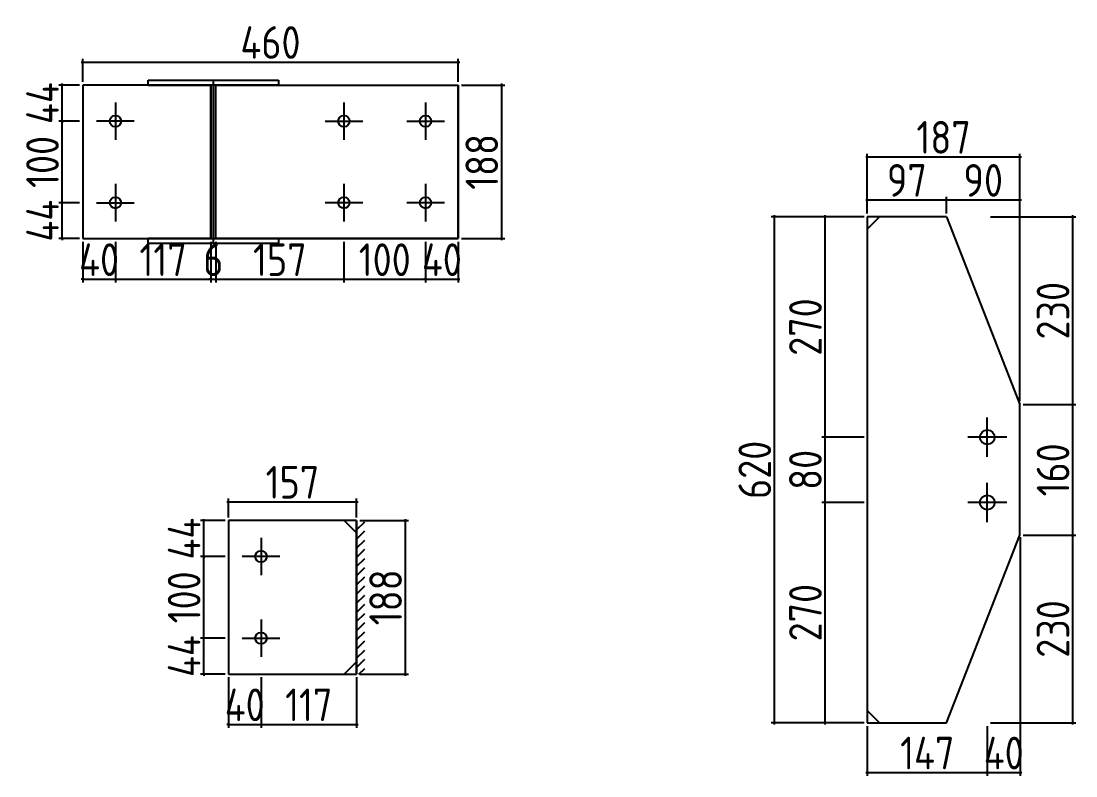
# Model space of a CAD drawing. Extents: x 102162 to 621267, y -39398 to 328893.
# Drawn here: x 307100 to 313561, y 301400 to 306025 of the extents above; entities that cross this region are included whole.
import ezdxf

# ---------------------------------------------------------------- set-up
doc = ezdxf.new("R2010")
doc.units = 0
doc.header["$LTSCALE"] = 1000
doc.header["$MEASUREMENT"] = 0
doc.styles.get("Standard").update_dxf_attribs({"font": 'gbenor.shx', "bigfont": 'gbcbig.shx'})
doc.dimstyles.get("Standard").update_dxf_attribs({"dimscale": 100, "dimtxt": 3.5, "dimasz": 1, "dimexe": 2.5, "dimexo": 3, "dimgap": 1.5, "dimtad": 1, "dimdec": 0, "dimzin": 0, "dimdsep": 46, "dimtxsty": 'Standard', "dimblk": 'ARCHTICK', "dimcen": 0.09, "dimadec": 0, "dimazin": 0, "dimtfac": 1, "dimtdec": 0, "dimtix": 1, "dimtmove": 2, "dimatfit": 3, "dimfxl": 1, "dimtolj": 1, "dimtzin": 0, "dimarcsym": 0})

# ---------------------------------------------------------------- blocks, each defined once
blk = doc.blocks.new('_ArchTick')
at = {"color": 0, "linetype": 'ByBlock', "const_width": 0.4}
blk.add_lwpolyline([(-0.5, -0.5), (0.5, 0.5)], dxfattribs=at)
blk = doc.blocks.new('*D5305')
at = {"color": 0, "lineweight": -2}
for p, q in [((307477.2, 304672.1), (307477.2, 304423)), ((307677.2, 304672.1), (307677.2, 304423)), ((307477.2, 304443), (307467.2, 304443)), ((307477.2, 304443), (307677.2, 304443)), ((307677.2, 304443), (307687.2, 304443))]:
    blk.add_line(p, q, dxfattribs=at)
at = {"layer": 'Defpoints', "color": 0}
for p in [(307477.2, 304692.1), (307677.2, 304692.1), (307677.2, 304443)]:
    blk.add_point(p, dxfattribs=at)
at = {"color": 0, "lineweight": -2, "xscale": 10, "yscale": 10, "zscale": 10}
blk.add_blockref('_ArchTick', (307477.2, 304443), dxfattribs=at)
at = {"color": 0, "lineweight": -2, "xscale": 10, "yscale": 10, "zscale": 10, "rotation": 180}
blk.add_blockref('_ArchTick', (307677.2, 304443), dxfattribs=at)
at = {"color": 0, "insert": (307577.2, 304563), "char_height": 200, "attachment_point": 5}
blk.add_mtext('\\A1;40', dxfattribs=at)
blk = doc.blocks.new('*D5306')
at = {"color": 0, "lineweight": -2}
for p, q in [((307677.2, 304672.1), (307677.2, 304423)), ((308262.2, 304672.1), (308262.2, 304423)), ((307667.2, 304443), (308272.2, 304443))]:
    blk.add_line(p, q, dxfattribs=at)
at = {"layer": 'Defpoints', "color": 0}
for p in [(307677.2, 304692.1), (308262.2, 304692.1), (308262.2, 304443)]:
    blk.add_point(p, dxfattribs=at)
at = {"color": 0, "lineweight": -2, "xscale": 10, "yscale": 10, "zscale": 10, "rotation": 180}
blk.add_blockref('_ArchTick', (307677.2, 304443), dxfattribs=at)
at = {"color": 0, "lineweight": -2, "xscale": 10, "yscale": 10, "zscale": 10}
blk.add_blockref('_ArchTick', (308262.2, 304443), dxfattribs=at)
at = {"color": 0, "insert": (307969.7, 304563), "char_height": 200, "attachment_point": 5}
blk.add_mtext('\\A1;117', dxfattribs=at)
blk = doc.blocks.new('*D5307')
at = {"color": 0, "lineweight": -2}
for p, q in [((308262.2, 304672.1), (308262.2, 304423)), ((308292.2, 304672.1), (308292.2, 304423)), ((308262.2, 304443), (308252.2, 304443)), ((308262.2, 304443), (308292.2, 304443)), ((308292.2, 304443), (308302.2, 304443))]:
    blk.add_line(p, q, dxfattribs=at)
at = {"layer": 'Defpoints', "color": 0}
for p in [(308262.2, 304692.1), (308292.2, 304692.1), (308292.2, 304443)]:
    blk.add_point(p, dxfattribs=at)
at = {"color": 0, "lineweight": -2, "xscale": 10, "yscale": 10, "zscale": 10}
blk.add_blockref('_ArchTick', (308262.2, 304443), dxfattribs=at)
at = {"color": 0, "lineweight": -2, "xscale": 10, "yscale": 10, "zscale": 10, "rotation": 180}
blk.add_blockref('_ArchTick', (308292.2, 304443), dxfattribs=at)
at = {"color": 0, "insert": (308277.2, 304563), "char_height": 200, "attachment_point": 5}
blk.add_mtext('\\A1;6', dxfattribs=at)
blk = doc.blocks.new('*D5308')
at = {"color": 0, "lineweight": -2}
for p, q in [((308292.2, 304672.1), (308292.2, 304423)), ((309077.2, 304672.1), (309077.2, 304423)), ((308282.2, 304443), (309087.2, 304443))]:
    blk.add_line(p, q, dxfattribs=at)
at = {"layer": 'Defpoints', "color": 0}
for p in [(308292.2, 304692.1), (309077.2, 304692.1), (309077.2, 304443)]:
    blk.add_point(p, dxfattribs=at)
at = {"color": 0, "lineweight": -2, "xscale": 10, "yscale": 10, "zscale": 10, "rotation": 180}
blk.add_blockref('_ArchTick', (308292.2, 304443), dxfattribs=at)
at = {"color": 0, "lineweight": -2, "xscale": 10, "yscale": 10, "zscale": 10}
blk.add_blockref('_ArchTick', (309077.2, 304443), dxfattribs=at)
at = {"color": 0, "insert": (308684.7, 304563), "char_height": 200, "attachment_point": 5}
blk.add_mtext('\\A1;157', dxfattribs=at)
blk = doc.blocks.new('*D5309')
at = {"color": 0, "lineweight": -2}
for p, q in [((309077.2, 304672.1), (309077.2, 304423)), ((309577.2, 304672.1), (309577.2, 304423)), ((309067.2, 304443), (309587.2, 304443))]:
    blk.add_line(p, q, dxfattribs=at)
at = {"layer": 'Defpoints', "color": 0}
for p in [(309077.2, 304692.1), (309577.2, 304692.1), (309577.2, 304443)]:
    blk.add_point(p, dxfattribs=at)
at = {"color": 0, "lineweight": -2, "xscale": 10, "yscale": 10, "zscale": 10, "rotation": 180}
blk.add_blockref('_ArchTick', (309077.2, 304443), dxfattribs=at)
at = {"color": 0, "lineweight": -2, "xscale": 10, "yscale": 10, "zscale": 10}
blk.add_blockref('_ArchTick', (309577.2, 304443), dxfattribs=at)
at = {"color": 0, "insert": (309327.2, 304563), "char_height": 200, "attachment_point": 5}
blk.add_mtext('\\A1;100', dxfattribs=at)
blk = doc.blocks.new('*D5310')
at = {"color": 0, "lineweight": -2}
for p, q in [((309577.2, 304672.1), (309577.2, 304423)), ((309777.2, 304672.1), (309777.2, 304423)), ((309577.2, 304443), (309567.2, 304443)), ((309577.2, 304443), (309777.2, 304443)), ((309777.2, 304443), (309787.2, 304443))]:
    blk.add_line(p, q, dxfattribs=at)
at = {"layer": 'Defpoints', "color": 0}
for p in [(309577.2, 304692.1), (309777.2, 304692.1), (309777.2, 304443)]:
    blk.add_point(p, dxfattribs=at)
at = {"color": 0, "lineweight": -2, "xscale": 10, "yscale": 10, "zscale": 10}
blk.add_blockref('_ArchTick', (309577.2, 304443), dxfattribs=at)
at = {"color": 0, "lineweight": -2, "xscale": 10, "yscale": 10, "zscale": 10, "rotation": 180}
blk.add_blockref('_ArchTick', (309777.2, 304443), dxfattribs=at)
at = {"color": 0, "insert": (309677.2, 304563), "char_height": 200, "attachment_point": 5}
blk.add_mtext('\\A1;40', dxfattribs=at)
blk = doc.blocks.new('*D5311')
at = {"color": 0, "lineweight": -2}
for p, q in [((307457.2, 304912.1), (307330.8, 304912.1)), ((307350.8, 304912.1), (307350.8, 304922.1)), ((307350.8, 304692.1), (307350.8, 304912.1)), ((307457.2, 304692.1), (307330.8, 304692.1)), ((307350.8, 304692.1), (307350.8, 304682.1))]:
    blk.add_line(p, q, dxfattribs=at)
at = {"layer": 'Defpoints', "color": 0}
for p in [(307350.8, 304912.1), (307477.2, 304912.1), (307477.2, 304692.1)]:
    blk.add_point(p, dxfattribs=at)
at = {"color": 0, "lineweight": -2, "xscale": 10, "yscale": 10, "zscale": 10}
for p, rotation in [((307350.8, 304912.1), 270), ((307350.8, 304692.1), 90)]:
    blk.add_blockref('_ArchTick', p, dxfattribs=dict(at, rotation=rotation))
at = {"color": 0, "insert": (307230.8, 304802.1), "char_height": 200, "attachment_point": 5, "rotation": 90}
blk.add_mtext('\\A1;44', dxfattribs=at)
blk = doc.blocks.new('*D5312')
at = {"color": 0, "lineweight": -2}
for p, q in [((307457.2, 305412.1), (307330.8, 305412.1)), ((307350.8, 304902.1), (307350.8, 305422.1)), ((307457.2, 304912.1), (307330.8, 304912.1))]:
    blk.add_line(p, q, dxfattribs=at)
at = {"layer": 'Defpoints', "color": 0}
for p in [(307350.8, 305412.1), (307477.2, 305412.1), (307477.2, 304912.1)]:
    blk.add_point(p, dxfattribs=at)
at = {"color": 0, "lineweight": -2, "xscale": 10, "yscale": 10, "zscale": 10}
for p, rotation in [((307350.8, 305412.1), 90), ((307350.8, 304912.1), 270)]:
    blk.add_blockref('_ArchTick', p, dxfattribs=dict(at, rotation=rotation))
at = {"color": 0, "insert": (307230.8, 305162.1), "char_height": 200, "attachment_point": 5, "rotation": 90}
blk.add_mtext('\\A1;100', dxfattribs=at)
blk = doc.blocks.new('*D5313')
at = {"color": 0, "lineweight": -2}
for p, q in [((307457.2, 305632.1), (307330.8, 305632.1)), ((307350.8, 305632.1), (307350.8, 305642.1)), ((307350.8, 305412.1), (307350.8, 305632.1)), ((307457.2, 305412.1), (307330.8, 305412.1)), ((307350.8, 305412.1), (307350.8, 305402.1))]:
    blk.add_line(p, q, dxfattribs=at)
at = {"layer": 'Defpoints', "color": 0}
for p in [(307350.8, 305632.1), (307477.2, 305632.1), (307477.2, 305412.1)]:
    blk.add_point(p, dxfattribs=at)
at = {"color": 0, "lineweight": -2, "xscale": 10, "yscale": 10, "zscale": 10}
for p, rotation in [((307350.8, 305632.1), 270), ((307350.8, 305412.1), 90)]:
    blk.add_blockref('_ArchTick', p, dxfattribs=dict(at, rotation=rotation))
at = {"color": 0, "insert": (307230.8, 305522.1), "char_height": 200, "attachment_point": 5, "rotation": 90}
blk.add_mtext('\\A1;44', dxfattribs=at)
blk = doc.blocks.new('*D5314')
at = {"color": 0, "lineweight": -2}
for p, q in [((309797.2, 305632.1), (310062, 305632.1)), ((310042, 305642.1), (310042, 304682.1)), ((309797.2, 304692.1), (310062, 304692.1))]:
    blk.add_line(p, q, dxfattribs=at)
at = {"layer": 'Defpoints', "color": 0}
for p in [(309777.2, 305632.1), (309777.2, 304692.1), (310042, 304692.1)]:
    blk.add_point(p, dxfattribs=at)
at = {"color": 0, "lineweight": -2, "xscale": 10, "yscale": 10, "zscale": 10}
for p, rotation in [((310042, 305632.1), 90), ((310042, 304692.1), 270)]:
    blk.add_blockref('_ArchTick', p, dxfattribs=dict(at, rotation=rotation))
at = {"color": 0, "insert": (309922, 305162.1), "char_height": 200, "attachment_point": 5, "rotation": 90}
blk.add_mtext('\\A1;188', dxfattribs=at)
blk = doc.blocks.new('*D5226')
at = {"color": 0, "lineweight": -2}
for p, q in [((307467.2, 305773.7), (309787.2, 305773.7)), ((307477.2, 305652.1), (307477.2, 305793.7)), ((309777.2, 305652.1), (309777.2, 305793.7))]:
    blk.add_line(p, q, dxfattribs=at)
at = {"layer": 'Defpoints', "color": 0}
for p in [(309777.2, 305773.7), (307477.2, 305632.1), (309777.2, 305632.1)]:
    blk.add_point(p, dxfattribs=at)
at = {"color": 0, "lineweight": -2, "xscale": 10, "yscale": 10, "zscale": 10, "rotation": 180}
blk.add_blockref('_ArchTick', (307477.2, 305773.7), dxfattribs=at)
at = {"color": 0, "lineweight": -2, "xscale": 10, "yscale": 10, "zscale": 10}
blk.add_blockref('_ArchTick', (309777.2, 305773.7), dxfattribs=at)
at = {"color": 0, "insert": (308627.2, 305893.7), "char_height": 200, "attachment_point": 5}
blk.add_mtext('\\A1;460', dxfattribs=at)
blk = doc.blocks.new('*D5315')
at = {"color": 0, "lineweight": -2}
for p, q in [((308369.4, 302004.4), (308369.4, 301695.9)), ((308569.4, 302004.4), (308569.4, 301695.9)), ((308369.4, 301715.9), (308359.4, 301715.9)), ((308369.4, 301715.9), (308569.4, 301715.9)), ((308569.4, 301715.9), (308579.4, 301715.9))]:
    blk.add_line(p, q, dxfattribs=at)
at = {"layer": 'Defpoints', "color": 0}
for p in [(308369.4, 302024.4), (308569.4, 302024.4), (308569.4, 301715.9)]:
    blk.add_point(p, dxfattribs=at)
at = {"color": 0, "lineweight": -2, "xscale": 10, "yscale": 10, "zscale": 10}
blk.add_blockref('_ArchTick', (308369.4, 301715.9), dxfattribs=at)
at = {"color": 0, "lineweight": -2, "xscale": 10, "yscale": 10, "zscale": 10, "rotation": 180}
blk.add_blockref('_ArchTick', (308569.4, 301715.9), dxfattribs=at)
at = {"color": 0, "insert": (308469.4, 301835.9), "char_height": 200, "attachment_point": 5}
blk.add_mtext('\\A1;40', dxfattribs=at)
blk = doc.blocks.new('*D5316')
at = {"color": 0, "lineweight": -2}
for p, q in [((308569.4, 302004.4), (308569.4, 301695.9)), ((309154.4, 302004.4), (309154.4, 301695.9)), ((308559.4, 301715.9), (309164.4, 301715.9))]:
    blk.add_line(p, q, dxfattribs=at)
at = {"layer": 'Defpoints', "color": 0}
for p in [(308569.4, 302024.4), (309154.4, 302024.4), (309154.4, 301715.9)]:
    blk.add_point(p, dxfattribs=at)
at = {"color": 0, "lineweight": -2, "xscale": 10, "yscale": 10, "zscale": 10, "rotation": 180}
blk.add_blockref('_ArchTick', (308569.4, 301715.9), dxfattribs=at)
at = {"color": 0, "lineweight": -2, "xscale": 10, "yscale": 10, "zscale": 10}
blk.add_blockref('_ArchTick', (309154.4, 301715.9), dxfattribs=at)
at = {"color": 0, "insert": (308861.9, 301835.9), "char_height": 200, "attachment_point": 5}
blk.add_mtext('\\A1;117', dxfattribs=at)
blk = doc.blocks.new('*D5317')
at = {"color": 0, "lineweight": -2}
for p, q in [((308359.4, 303079.3), (309164.4, 303079.3)), ((308369.4, 302984.4), (308369.4, 303099.3)), ((309154.4, 302984.4), (309154.4, 303099.3))]:
    blk.add_line(p, q, dxfattribs=at)
at = {"layer": 'Defpoints', "color": 0}
for p in [(309154.4, 303079.3), (308369.4, 302964.4), (309154.4, 302964.4)]:
    blk.add_point(p, dxfattribs=at)
at = {"color": 0, "lineweight": -2, "xscale": 10, "yscale": 10, "zscale": 10, "rotation": 180}
blk.add_blockref('_ArchTick', (308369.4, 303079.3), dxfattribs=at)
at = {"color": 0, "lineweight": -2, "xscale": 10, "yscale": 10, "zscale": 10}
blk.add_blockref('_ArchTick', (309154.4, 303079.3), dxfattribs=at)
at = {"color": 0, "insert": (308761.9, 303199.3), "char_height": 200, "attachment_point": 5}
blk.add_mtext('\\A1;157', dxfattribs=at)
blk = doc.blocks.new('*D5318')
at = {"color": 0, "lineweight": -2}
for p, q in [((308349.4, 302244.4), (308198.3, 302244.4)), ((308218.3, 302244.4), (308218.3, 302254.4)), ((308218.3, 302024.4), (308218.3, 302244.4)), ((308349.4, 302024.4), (308198.3, 302024.4)), ((308218.3, 302024.4), (308218.3, 302014.4))]:
    blk.add_line(p, q, dxfattribs=at)
at = {"layer": 'Defpoints', "color": 0}
for p in [(308218.3, 302244.4), (308369.4, 302244.4), (308369.4, 302024.4)]:
    blk.add_point(p, dxfattribs=at)
at = {"color": 0, "lineweight": -2, "xscale": 10, "yscale": 10, "zscale": 10}
for p, rotation in [((308218.3, 302244.4), 270), ((308218.3, 302024.4), 90)]:
    blk.add_blockref('_ArchTick', p, dxfattribs=dict(at, rotation=rotation))
at = {"color": 0, "insert": (308098.3, 302134.4), "char_height": 200, "attachment_point": 5, "rotation": 90}
blk.add_mtext('\\A1;44', dxfattribs=at)
blk = doc.blocks.new('*D5319')
at = {"color": 0, "lineweight": -2}
for p, q in [((308349.4, 302744.4), (308198.3, 302744.4)), ((308218.3, 302234.4), (308218.3, 302754.4)), ((308349.4, 302244.4), (308198.3, 302244.4))]:
    blk.add_line(p, q, dxfattribs=at)
at = {"layer": 'Defpoints', "color": 0}
for p in [(308218.3, 302744.4), (308369.4, 302744.4), (308369.4, 302244.4)]:
    blk.add_point(p, dxfattribs=at)
at = {"color": 0, "lineweight": -2, "xscale": 10, "yscale": 10, "zscale": 10}
for p, rotation in [((308218.3, 302744.4), 90), ((308218.3, 302244.4), 270)]:
    blk.add_blockref('_ArchTick', p, dxfattribs=dict(at, rotation=rotation))
at = {"color": 0, "insert": (308098.3, 302494.4), "char_height": 200, "attachment_point": 5, "rotation": 90}
blk.add_mtext('\\A1;100', dxfattribs=at)
blk = doc.blocks.new('*D5320')
at = {"color": 0, "lineweight": -2}
for p, q in [((308218.3, 302964.4), (308218.3, 302974.4)), ((308349.4, 302964.4), (308198.3, 302964.4)), ((308218.3, 302744.4), (308218.3, 302964.4)), ((308349.4, 302744.4), (308198.3, 302744.4)), ((308218.3, 302744.4), (308218.3, 302734.4))]:
    blk.add_line(p, q, dxfattribs=at)
at = {"layer": 'Defpoints', "color": 0}
for p in [(308218.3, 302964.4), (308369.4, 302964.4), (308369.4, 302744.4)]:
    blk.add_point(p, dxfattribs=at)
at = {"color": 0, "lineweight": -2, "xscale": 10, "yscale": 10, "zscale": 10}
for p, rotation in [((308218.3, 302964.4), 270), ((308218.3, 302744.4), 90)]:
    blk.add_blockref('_ArchTick', p, dxfattribs=dict(at, rotation=rotation))
at = {"color": 0, "insert": (308098.3, 302854.4), "char_height": 200, "attachment_point": 5, "rotation": 90}
blk.add_mtext('\\A1;44', dxfattribs=at)
blk = doc.blocks.new('*D5321')
at = {"color": 0, "lineweight": -2}
for p, q in [((309452.6, 302974.4), (309452.6, 302014.4)), ((309174.4, 302964.4), (309472.6, 302964.4)), ((309174.4, 302024.4), (309472.6, 302024.4))]:
    blk.add_line(p, q, dxfattribs=at)
at = {"layer": 'Defpoints', "color": 0}
for p in [(309154.4, 302964.4), (309154.4, 302024.4), (309452.6, 302024.4)]:
    blk.add_point(p, dxfattribs=at)
at = {"color": 0, "lineweight": -2, "xscale": 10, "yscale": 10, "zscale": 10}
for p, rotation in [((309452.6, 302964.4), 90), ((309452.6, 302024.4), 270)]:
    blk.add_blockref('_ArchTick', p, dxfattribs=dict(at, rotation=rotation))
at = {"color": 0, "insert": (309332.6, 302494.4), "char_height": 200, "attachment_point": 5, "rotation": 90}
blk.add_mtext('\\A1;188', dxfattribs=at)
blk = doc.blocks.new('*D5265')
at = {"color": 0, "lineweight": -2}
for p, q in [((312283.2, 301705.5), (312283.2, 301400.5)), ((313018.2, 301705.5), (313018.2, 301400.5)), ((312273.2, 301420.5), (313028.2, 301420.5))]:
    blk.add_line(p, q, dxfattribs=at)
at = {"layer": 'Defpoints', "color": 0}
for p in [(312283.2, 301725.5), (313018.2, 301725.5), (313018.2, 301420.5)]:
    blk.add_point(p, dxfattribs=at)
at = {"color": 0, "lineweight": -2, "xscale": 10, "yscale": 10, "zscale": 10, "rotation": 180}
blk.add_blockref('_ArchTick', (312283.2, 301420.5), dxfattribs=at)
at = {"color": 0, "lineweight": -2, "xscale": 10, "yscale": 10, "zscale": 10}
blk.add_blockref('_ArchTick', (313018.2, 301420.5), dxfattribs=at)
at = {"color": 0, "insert": (312650.7, 301540.5), "char_height": 200, "attachment_point": 5}
blk.add_mtext('\\A1;147', dxfattribs=at)
blk = doc.blocks.new('*D5208')
at = {"color": 0, "lineweight": -2}
for p, q in [((313219.6, 302864), (313219.6, 301400.5)), ((313018.2, 301705.5), (313018.2, 301400.5)), ((313018.2, 301420.5), (313008.2, 301420.5)), ((313018.2, 301420.5), (313219.6, 301420.5)), ((313219.6, 301420.5), (313229.6, 301420.5))]:
    blk.add_line(p, q, dxfattribs=at)
at = {"layer": 'Defpoints', "color": 0}
for p in [(313219.6, 302884), (313018.2, 301725.5), (313219.6, 301420.5)]:
    blk.add_point(p, dxfattribs=at)
at = {"color": 0, "lineweight": -2, "xscale": 10, "yscale": 10, "zscale": 10}
blk.add_blockref('_ArchTick', (313018.2, 301420.5), dxfattribs=at)
at = {"color": 0, "lineweight": -2, "xscale": 10, "yscale": 10, "zscale": 10, "rotation": 180}
blk.add_blockref('_ArchTick', (313219.6, 301420.5), dxfattribs=at)
at = {"color": 0, "insert": (313118.9, 301540.5), "char_height": 200, "attachment_point": 5}
blk.add_mtext('\\A1;40', dxfattribs=at)
blk = doc.blocks.new('*D5209')
at = {"color": 0, "lineweight": -2}
for p, q in [((312263.2, 303075.5), (312004.3, 303075.5)), ((312024.3, 301715.5), (312024.3, 303085.5)), ((312263.2, 301725.5), (312004.3, 301725.5))]:
    blk.add_line(p, q, dxfattribs=at)
at = {"layer": 'Defpoints', "color": 0}
for p in [(312024.3, 303075.5), (312283.2, 303075.5), (312283.2, 301725.5)]:
    blk.add_point(p, dxfattribs=at)
at = {"color": 0, "lineweight": -2, "xscale": 10, "yscale": 10, "zscale": 10}
for p, rotation in [((312024.3, 303075.5), 90), ((312024.3, 301725.5), 270)]:
    blk.add_blockref('_ArchTick', p, dxfattribs=dict(at, rotation=rotation))
at = {"color": 0, "insert": (311904.3, 302400.5), "char_height": 200, "attachment_point": 5, "rotation": 90}
blk.add_mtext('\\A1;270', dxfattribs=at)
blk = doc.blocks.new('*D5210')
at = {"color": 0, "lineweight": -2}
for p, q in [((312263.2, 303475.5), (312004.3, 303475.5)), ((312024.3, 303065.5), (312024.3, 303485.5)), ((312263.2, 303075.5), (312004.3, 303075.5))]:
    blk.add_line(p, q, dxfattribs=at)
at = {"layer": 'Defpoints', "color": 0}
for p in [(312024.3, 303475.5), (312283.2, 303475.5), (312283.2, 303075.5)]:
    blk.add_point(p, dxfattribs=at)
at = {"color": 0, "lineweight": -2, "xscale": 10, "yscale": 10, "zscale": 10}
for p, rotation in [((312024.3, 303475.5), 90), ((312024.3, 303075.5), 270)]:
    blk.add_blockref('_ArchTick', p, dxfattribs=dict(at, rotation=rotation))
at = {"color": 0, "insert": (311904.3, 303275.5), "char_height": 200, "attachment_point": 5, "rotation": 90}
blk.add_mtext('\\A1;80', dxfattribs=at)
blk = doc.blocks.new('*D5266')
at = {"color": 0, "lineweight": -2}
for p, q in [((312263.2, 304825.5), (312004.3, 304825.5)), ((312024.3, 303465.5), (312024.3, 304835.5)), ((312263.2, 303475.5), (312004.3, 303475.5))]:
    blk.add_line(p, q, dxfattribs=at)
at = {"layer": 'Defpoints', "color": 0}
for p in [(312024.3, 304825.5), (312283.2, 304825.5), (312283.2, 303475.5)]:
    blk.add_point(p, dxfattribs=at)
at = {"color": 0, "lineweight": -2, "xscale": 10, "yscale": 10, "zscale": 10}
for p, rotation in [((312024.3, 304825.5), 90), ((312024.3, 303475.5), 270)]:
    blk.add_blockref('_ArchTick', p, dxfattribs=dict(at, rotation=rotation))
at = {"color": 0, "insert": (311904.3, 304150.5), "char_height": 200, "attachment_point": 5, "rotation": 90}
blk.add_mtext('\\A1;270', dxfattribs=at)
blk = doc.blocks.new('*D5267')
at = {"color": 0, "lineweight": -2}
for p, q in [((312263.2, 304825.5), (311693.9, 304825.5)), ((311713.9, 301715.5), (311713.9, 304835.5)), ((312263.2, 301725.5), (311693.9, 301725.5))]:
    blk.add_line(p, q, dxfattribs=at)
at = {"layer": 'Defpoints', "color": 0}
for p in [(311713.9, 304825.5), (312283.2, 304825.5), (312283.2, 301725.5)]:
    blk.add_point(p, dxfattribs=at)
at = {"color": 0, "lineweight": -2, "xscale": 10, "yscale": 10, "zscale": 10}
for p, rotation in [((311713.9, 304825.5), 90), ((311713.9, 301725.5), 270)]:
    blk.add_blockref('_ArchTick', p, dxfattribs=dict(at, rotation=rotation))
at = {"color": 0, "insert": (311593.9, 303275.5), "char_height": 200, "attachment_point": 5, "rotation": 90}
blk.add_mtext('\\A1;620', dxfattribs=at)
blk = doc.blocks.new('*D5211')
at = {"color": 0, "lineweight": -2}
for p, q in [((312273.2, 305192.7), (313228.2, 305192.7)), ((312283.2, 304845.5), (312283.2, 305212.7)), ((313218.2, 303695.5), (313218.2, 305212.7))]:
    blk.add_line(p, q, dxfattribs=at)
at = {"layer": 'Defpoints', "color": 0}
for p in [(313218.2, 305192.7), (312283.2, 304825.5), (313218.2, 303675.5)]:
    blk.add_point(p, dxfattribs=at)
at = {"color": 0, "lineweight": -2, "xscale": 10, "yscale": 10, "zscale": 10, "rotation": 180}
blk.add_blockref('_ArchTick', (312283.2, 305192.7), dxfattribs=at)
at = {"color": 0, "lineweight": -2, "xscale": 10, "yscale": 10, "zscale": 10}
blk.add_blockref('_ArchTick', (313218.2, 305192.7), dxfattribs=at)
at = {"color": 0, "insert": (312750.7, 305312.7), "char_height": 200, "attachment_point": 5}
blk.add_mtext('\\A1;187', dxfattribs=at)
blk = doc.blocks.new('*D5212')
at = {"color": 0, "lineweight": -2}
for p, q in [((313038.2, 304825.5), (313560.9, 304825.5)), ((313540.9, 304835.5), (313540.9, 303665.5)), ((313238.2, 303675.5), (313560.9, 303675.5))]:
    blk.add_line(p, q, dxfattribs=at)
at = {"layer": 'Defpoints', "color": 0}
for p in [(313018.2, 304825.5), (313218.2, 303675.5), (313540.9, 303675.5)]:
    blk.add_point(p, dxfattribs=at)
at = {"color": 0, "lineweight": -2, "xscale": 10, "yscale": 10, "zscale": 10}
for p, rotation in [((313540.9, 304825.5), 90), ((313540.9, 303675.5), 270)]:
    blk.add_blockref('_ArchTick', p, dxfattribs=dict(at, rotation=rotation))
at = {"color": 0, "insert": (313420.9, 304250.5), "char_height": 200, "attachment_point": 5, "rotation": 90}
blk.add_mtext('\\A1;230', dxfattribs=at)
blk = doc.blocks.new('*D5213')
at = {"color": 0, "lineweight": -2}
for p, q in [((313540.9, 303685.5), (313540.9, 302865.5)), ((313238.2, 303675.5), (313560.9, 303675.5)), ((313238.2, 302875.5), (313560.9, 302875.5))]:
    blk.add_line(p, q, dxfattribs=at)
at = {"layer": 'Defpoints', "color": 0}
for p in [(313218.2, 303675.5), (313218.2, 302875.5), (313540.9, 302875.5)]:
    blk.add_point(p, dxfattribs=at)
at = {"color": 0, "lineweight": -2, "xscale": 10, "yscale": 10, "zscale": 10}
for p, rotation in [((313540.9, 303675.5), 90), ((313540.9, 302875.5), 270)]:
    blk.add_blockref('_ArchTick', p, dxfattribs=dict(at, rotation=rotation))
at = {"color": 0, "insert": (313420.9, 303275.5), "char_height": 200, "attachment_point": 5, "rotation": 90}
blk.add_mtext('\\A1;160', dxfattribs=at)
blk = doc.blocks.new('*D5214')
at = {"color": 0, "lineweight": -2}
for p, q in [((313238.2, 302875.5), (313560.9, 302875.5)), ((313540.9, 302885.5), (313540.9, 301715.5)), ((313038.2, 301725.5), (313560.9, 301725.5))]:
    blk.add_line(p, q, dxfattribs=at)
at = {"layer": 'Defpoints', "color": 0}
for p in [(313218.2, 302875.5), (313018.2, 301725.5), (313540.9, 301725.5)]:
    blk.add_point(p, dxfattribs=at)
at = {"color": 0, "lineweight": -2, "xscale": 10, "yscale": 10, "zscale": 10}
for p, rotation in [((313540.9, 302875.5), 90), ((313540.9, 301725.5), 270)]:
    blk.add_blockref('_ArchTick', p, dxfattribs=dict(at, rotation=rotation))
at = {"color": 0, "insert": (313420.9, 302300.5), "char_height": 200, "attachment_point": 5, "rotation": 90}
blk.add_mtext('\\A1;230', dxfattribs=at)
blk = doc.blocks.new('*D5268')
at = {"color": 0, "lineweight": -2}
for p, q in [((312273.2, 304929.1), (312778.2, 304929.1)), ((312283.2, 304845.5), (312283.2, 304949.1)), ((312768.2, 304845.5), (312768.2, 304949.1))]:
    blk.add_line(p, q, dxfattribs=at)
at = {"layer": 'Defpoints', "color": 0}
for p in [(312768.2, 304929.1), (312283.2, 304825.5), (312768.2, 304825.5)]:
    blk.add_point(p, dxfattribs=at)
at = {"color": 0, "lineweight": -2, "xscale": 10, "yscale": 10, "zscale": 10, "rotation": 180}
blk.add_blockref('_ArchTick', (312283.2, 304929.1), dxfattribs=at)
at = {"color": 0, "lineweight": -2, "xscale": 10, "yscale": 10, "zscale": 10}
blk.add_blockref('_ArchTick', (312768.2, 304929.1), dxfattribs=at)
at = {"color": 0, "insert": (312525.7, 305049.1), "char_height": 200, "attachment_point": 5}
blk.add_mtext('\\A1;97', dxfattribs=at)
blk = doc.blocks.new('*D5269')
at = {"color": 0, "lineweight": -2}
for p, q in [((312758.2, 304929.1), (313228.2, 304929.1)), ((312768.2, 304845.5), (312768.2, 304949.1)), ((313218.2, 303695.5), (313218.2, 304949.1))]:
    blk.add_line(p, q, dxfattribs=at)
at = {"layer": 'Defpoints', "color": 0}
for p in [(313218.2, 304929.1), (312768.2, 304825.5), (313218.2, 303675.5)]:
    blk.add_point(p, dxfattribs=at)
at = {"color": 0, "lineweight": -2, "xscale": 10, "yscale": 10, "zscale": 10, "rotation": 180}
blk.add_blockref('_ArchTick', (312768.2, 304929.1), dxfattribs=at)
at = {"color": 0, "lineweight": -2, "xscale": 10, "yscale": 10, "zscale": 10}
blk.add_blockref('_ArchTick', (313218.2, 304929.1), dxfattribs=at)
at = {"color": 0, "insert": (312993.2, 305049.1), "char_height": 200, "attachment_point": 5}
blk.add_mtext('\\A1;90', dxfattribs=at)

msp = doc.modelspace()

# ---------------------------------------------------------------- hatches: boundary and pattern name
h = msp.add_hatch()
h.set_pattern_fill('ANSI31', color=256, scale=25, style=0)
h.set_pattern_definition([(45, (-907599.255, -186669.922), (-28.0633004, 28.0633004), [])])
h.paths.add_polyline_path([(309204.4, 302964.4), (309154.4, 302964.4), (309154.4, 302024.4), (309204.4, 302024.4)])

# ---------------------------------------------------------------- linework, layer by layer
at = {"color": 2}
for p, q in [((307877.2, 305632.1), (307477.2, 305632.1)), ((307477.2, 305632.1), (307477.2, 304692.1)), ((307877.2, 305632.1), (308262.2, 305632.1)), ((308262.2, 305632.1), (308262.2, 304692.1)), ((308277.2, 304662.1), (308277.2, 305662.1)), ((308292.2, 304692.1), (308292.2, 305632.1)), ((308292.2, 305632.1), (309777.2, 305632.1)), ((309777.2, 305632.1), (309777.2, 304692.1)), ((307677.2, 305527.1), (307677.2, 305297.1)), ((309077.2, 305527.1), (309077.2, 305297.1)), ((309577.2, 305527.1), (309577.2, 305297.1)), ((307792.2, 305412.1), (307562.2, 305412.1)), ((308962.2, 305412.1), (309192.2, 305412.1)), ((309462.2, 305412.1), (309692.2, 305412.1)), ((307677.2, 305027.1), (307677.2, 304797.1)), ((309077.2, 305027.1), (309077.2, 304797.1)), ((309577.2, 305027.1), (309577.2, 304797.1)), ((307562.2, 304912.1), (307792.2, 304912.1)), ((309192.2, 304912.1), (308962.2, 304912.1)), ((309692.2, 304912.1), (309462.2, 304912.1)), ((312283.2, 304825.5), (312283.2, 301725.5)), ((312768.2, 304825.5), (312283.2, 304825.5)), ((312358.2, 304825.5), (312283.2, 304750.5)), ((307477.2, 304692.1), (307877.2, 304692.1)), ((308262.2, 304692.1), (307877.2, 304692.1)), ((309777.2, 304692.1), (308292.2, 304692.1)), ((313218.2, 302875.5), (313218.2, 303675.5)), ((313018.2, 303355.5), (313018.2, 303595.5)), ((313138.2, 303475.5), (312898.2, 303475.5)), ((313018.2, 302955.5), (313018.2, 303195.5)), ((313138.2, 303075.5), (312898.2, 303075.5)), ((309154.4, 302964.4), (308369.4, 302964.4)), ((308369.4, 302964.4), (308369.4, 302024.4)), ((309154.4, 302964.4), (309154.4, 302024.4)), ((308569.4, 302859.4), (308569.4, 302629.4)), ((308684.4, 302744.4), (308454.4, 302744.4)), ((308569.4, 302359.4), (308569.4, 302129.4)), ((308454.4, 302244.4), (308684.4, 302244.4)), ((308369.4, 302024.4), (309154.4, 302024.4)), ((312283.2, 301800.5), (312358.2, 301725.5)), ((312283.2, 301725.5), (312768.2, 301725.5))]:
    msp.add_line(p, q, dxfattribs=at)
at = {"color": 6}
for p, q in [((307877.2, 305632.1), (307877.2, 305662.1)), ((307877.2, 305662.1), (308277.2, 305662.1)), ((308677.2, 305632.1), (307877.2, 305632.1)), ((308262.2, 304692.1), (308262.2, 305632.1)), ((308277.2, 305662.1), (308677.2, 305662.1)), ((308292.2, 304692.1), (308292.2, 305632.1)), ((308677.2, 305662.1), (308677.2, 305632.1)), ((308677.2, 305632.1), (309777.2, 305632.1)), ((309777.2, 304692.1), (309777.2, 305632.1)), ((307877.2, 304662.1), (307877.2, 304692.1)), ((307877.2, 304692.1), (308677.2, 304692.1)), ((308277.2, 304662.1), (307877.2, 304662.1)), ((308677.2, 304662.1), (308277.2, 304662.1)), ((308677.2, 304692.1), (308677.2, 304662.1)), ((308677.2, 304692.1), (309777.2, 304692.1)), ((309154.4, 302024.4), (309154.4, 302964.4))]:
    msp.add_line(p, q, dxfattribs=at)
for p, q in [((312768.2, 304825.5), (313218.2, 303675.5)), ((309079.4, 302964.4), (309154.4, 302889.4)), ((312768.2, 301725.5), (313218.2, 302875.5)), ((309079.4, 302024.4), (309154.4, 302099.4))]:
    msp.add_line(p, q)
at = {"color": 2}
for centre, radius in [((307677.2, 305412.1), 35), ((309077.2, 305412.1), 35), ((309577.2, 305412.1), 35), ((307677.2, 304912.1), 35), ((309077.2, 304912.1), 35), ((309577.2, 304912.1), 35), ((313018.2, 303475.5), 45), ((313018.2, 303075.5), 45), ((308569.4, 302744.4), 35), ((308569.4, 302244.4), 35)]:
    msp.add_circle(centre, radius, dxfattribs=at)

# ---------------------------------------------------------------- dimensions: what is measured, and where the dimension line sits
at = {"color": 4}
for base, p1, p2, picture, middle in [((309777.2, 305773.7), (307477.2, 305632.1), (309777.2, 305632.1), '*D5226', (308627.2, 305893.7)), ((313218.2, 305192.7), (312283.2, 304825.5), (313218.2, 303675.5), '*D5211', (312750.7, 305312.7)), ((312768.2, 304929.1), (312283.2, 304825.5), (312768.2, 304825.5), '*D5268', (312525.7, 305049.1)), ((313218.2, 304929.1), (312768.2, 304825.5), (313218.2, 303675.5), '*D5269', (312993.2, 305049.1)), ((307677.2, 304443), (307477.2, 304692.1), (307677.2, 304692.1), '*D5305', (307577.2, 304563)), ((308262.2, 304443), (307677.2, 304692.1), (308262.2, 304692.1), '*D5306', (307969.7, 304563)), ((308292.2, 304443), (308262.2, 304692.1), (308292.2, 304692.1), '*D5307', (308277.2, 304563)), ((309077.2, 304443), (308292.2, 304692.1), (309077.2, 304692.1), '*D5308', (308684.7, 304563)), ((309577.2, 304443), (309077.2, 304692.1), (309577.2, 304692.1), '*D5309', (309327.2, 304563)), ((309777.2, 304443), (309577.2, 304692.1), (309777.2, 304692.1), '*D5310', (309677.2, 304563)), ((313219.6, 301420.5), (313018.2, 301725.5), (313219.6, 302884), '*D5208', (313118.9, 301540.5)), ((308569.4, 301715.9), (308369.4, 302024.4), (308569.4, 302024.4), '*D5315', (308469.4, 301835.9)), ((309154.4, 301715.9), (308569.4, 302024.4), (309154.4, 302024.4), '*D5316', (308861.9, 301835.9)), ((313018.2, 301420.5), (312283.2, 301725.5), (313018.2, 301725.5), '*D5265', (312650.7, 301540.5))]:
    dim = msp.add_linear_dim(base=base, p1=p1, p2=p2, dimstyle='Standard', override={"dimtxt": 2, "dimasz": 0.1, "dimexe": 0.2, "dimexo": 0.2, "dimgap": 0.2, "dimlfac": 0.2, "dimdle": 0.1}, dxfattribs=at)
    dim.commit()
    dim.dimension.update_dxf_attribs({"geometry": picture, "text_midpoint": middle})
for base, p1, p2, picture, middle in [((307350.8, 305632.1), (307477.2, 305412.1), (307477.2, 305632.1), '*D5313', (307230.8, 305522.1)), ((307350.8, 305412.1), (307477.2, 304912.1), (307477.2, 305412.1), '*D5312', (307230.8, 305162.1)), ((307350.8, 304912.1), (307477.2, 304692.1), (307477.2, 304912.1), '*D5311', (307230.8, 304802.1)), ((312024.3, 304825.5), (312283.2, 303475.5), (312283.2, 304825.5), '*D5266', (311904.3, 304150.5)), ((313540.9, 303675.5), (313018.2, 304825.5), (313218.2, 303675.5), '*D5212', (313420.9, 304250.5)), ((313540.9, 302875.5), (313218.2, 303675.5), (313218.2, 302875.5), '*D5213', (313420.9, 303275.5)), ((312024.3, 303475.5), (312283.2, 303075.5), (312283.2, 303475.5), '*D5210', (311904.3, 303275.5)), ((312024.3, 303075.5), (312283.2, 301725.5), (312283.2, 303075.5), '*D5209', (311904.3, 302400.5)), ((308218.3, 302964.4), (308369.4, 302744.4), (308369.4, 302964.4), '*D5320', (308098.3, 302854.4)), ((313540.9, 301725.5), (313218.2, 302875.5), (313018.2, 301725.5), '*D5214', (313420.9, 302300.5)), ((308218.3, 302744.4), (308369.4, 302244.4), (308369.4, 302744.4), '*D5319', (308098.3, 302494.4)), ((308218.3, 302244.4), (308369.4, 302024.4), (308369.4, 302244.4), '*D5318', (308098.3, 302134.4))]:
    dim = msp.add_linear_dim(base=base, p1=p1, p2=p2, angle=90, dimstyle='Standard', override={"dimtxt": 2, "dimasz": 0.1, "dimexe": 0.2, "dimexo": 0.2, "dimgap": 0.2, "dimlfac": 0.2, "dimdle": 0.1}, dxfattribs=at)
    dim.commit()
    dim.dimension.update_dxf_attribs({"geometry": picture, "text_midpoint": middle})
for p1, p2, distance, picture, middle in [((309777.2, 305632.1), (309777.2, 304692.1), 264.8, '*D5314', (309922, 305162.1)), ((312283.2, 301725.5), (312283.2, 304825.5), 569.3, '*D5267', (311593.9, 303275.5)), ((308369.4, 302964.4), (309154.4, 302964.4), 114.9, '*D5317', (308761.9, 303199.3)), ((309154.4, 302964.4), (309154.4, 302024.4), 298.2, '*D5321', (309332.6, 302494.4))]:
    dim = msp.add_aligned_dim(p1=p1, p2=p2, distance=distance, dimstyle='Standard', override={"dimtxt": 2, "dimasz": 0.1, "dimexe": 0.2, "dimexo": 0.2, "dimgap": 0.2, "dimlfac": 0.2, "dimdle": 0.1}, dxfattribs=at)
    dim.commit()
    dim.dimension.update_dxf_attribs({"geometry": picture, "text_midpoint": middle})

doc.saveas('drawing.dxf')
